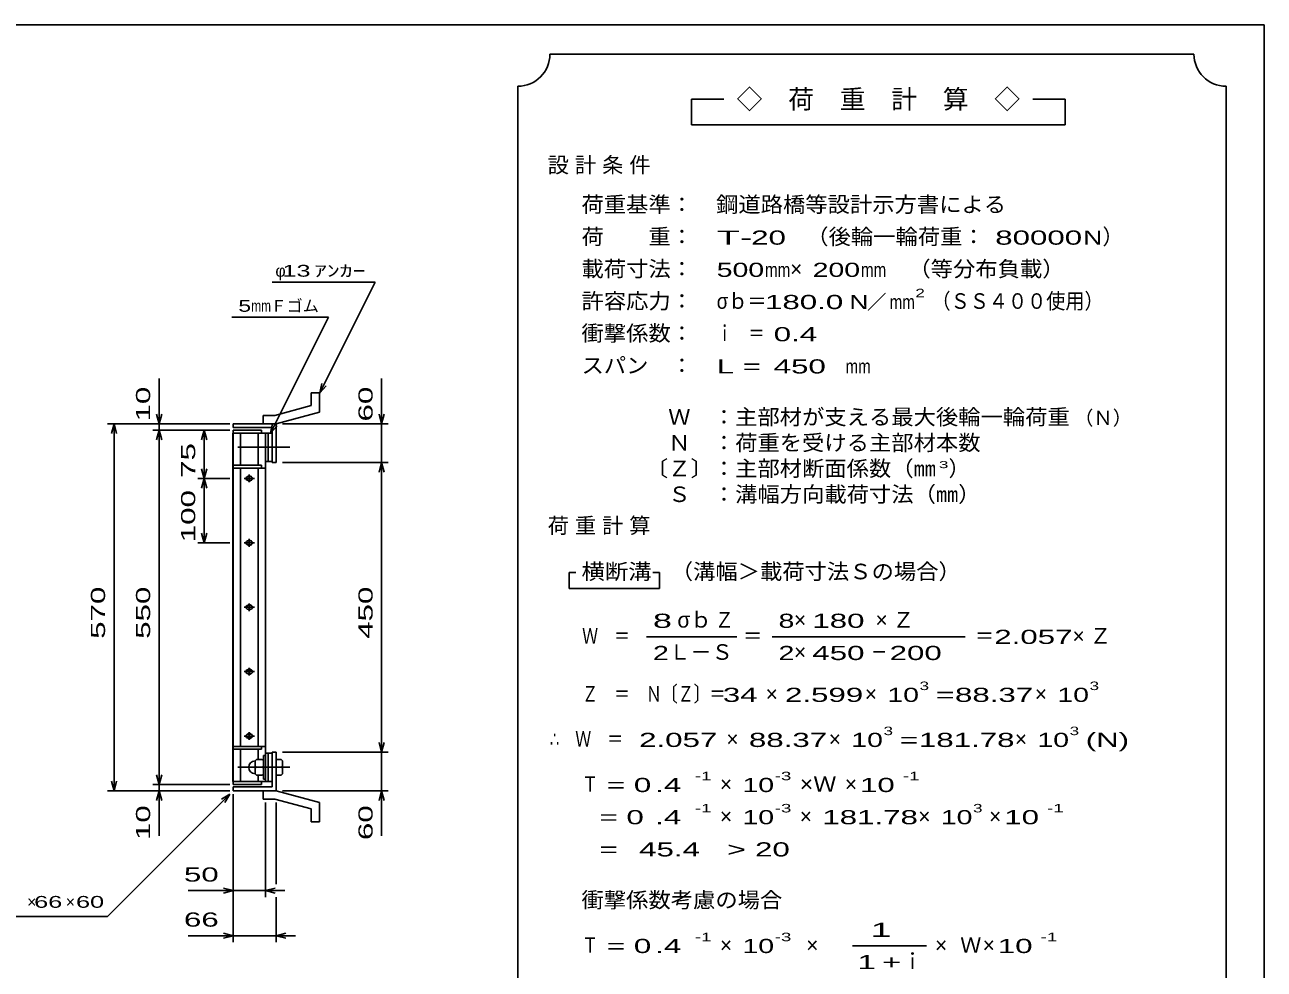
# Model space of a CAD drawing. Units: millimetres, scale not verified. Extents: x -1820 to 1731, y -1282 to 1054.
# Drawn here: x -194 to 1731, y -413 to 1054 of the extents above; entities that cross this region are included whole.
import ezdxf
from ezdxf.enums import TextEntityAlignment as Align

# ---------------------------------------------------------------- set-up
doc = ezdxf.new("R2010")
doc.units = ezdxf.units.MM
doc.header["$LTSCALE"] = 10
doc.linetypes.add('CHAIN', pattern=[18.5, 12, -1.5, 3.5, -1.5])
for name, color, linetype, lineweight in [('0_2', 150, 'Continuous', 25), ('16', 3, 'Continuous', 25), ('19', 6, 'Continuous', 25), ('22', 4, 'Continuous', 25), ('24', 2, 'Continuous', 25)]:
    doc.layers.add(name, color=color, linetype=linetype, lineweight=lineweight)
doc.styles.add('ベクトル', font='')
doc.styles.get('ベクトル').set_extended_font_data('ベクトル')

msp = doc.modelspace()

# ---------------------------------------------------------------- linework, layer by layer
at = {"layer": '0_2'}
for p, q in [((-1729, 1053.5), (1731, 1053.5)), ((1731, 1053.5), (1731, -1146.5))]:
    msp.add_line(p, q, dxfattribs=at)
at = {"layer": '16'}
for p, q in [((174, 424), (130, 424)), ((130, 424), (130, 419.5)), ((174, 419.5), (174, 424)), ((129.3, -121.5), (129.3, 419.5)), ((129.3, 419.5), (130, 419.5)), ((130, 419.5), (174, 419.5)), ((130, -121.5), (130, 419.5)), ((130, 419.5), (180, 419.5)), ((141.5, 369.5), (141.5, 419.5)), ((168.5, 369.5), (168.5, 419.5)), ((180, -121.5), (180, 419.5)), ((180, 419.5), (184.5, 419.5)), ((184.5, 375.5), (184.5, 419.5)), ((184.5, 419.5), (190.5, 419.5)), ((190.5, 375.5), (190.5, 419.5)), ((130, 369.5), (130, 365)), ((174, 369.5), (130, 369.5)), ((174, 365), (174, 369.5)), ((180, 375.5), (184.5, 375.5)), ((184.5, 375.5), (190.5, 375.5)), ((130, 365), (180, 365)), ((141.5, -67), (141.5, 365)), ((147, 349), (163, 349)), ((153, 352), (157, 352)), ((155, 343), (155, 355)), ((168.5, -67), (168.5, 365)), ((153, 346), (157, 346)), ((153, 252), (157, 252)), ((155, 243), (155, 255)), ((147, 249), (163, 249)), ((153, 246), (157, 246)), ((155, 143), (155, 155)), ((147, 149), (163, 149)), ((153, 152), (157, 152)), ((153, 146), (157, 146)), ((147, 49), (163, 49)), ((153, 52), (157, 52)), ((153, 46), (157, 46)), ((155, 43), (155, 55)), ((147, -51), (163, -51)), ((153, -48), (157, -48)), ((153, -54), (157, -54)), ((155, -57), (155, -45)), ((130, -71.5), (130, -67)), ((130, -67), (180, -67)), ((130, -71.5), (174, -71.5)), ((141.5, -121.5), (141.5, -71.5)), ((168.5, -86.5), (168.5, -71.5)), ((174, -71.5), (174, -67)), ((166, -87.5), (164, -89.5)), ((164, -109.5), (164, -89.5)), ((166, -87.5), (175, -87.5)), ((177, -89.5), (175, -87.5)), ((177, -118), (177, -81)), ((177, -81), (180, -81)), ((180, -77.5), (184.5, -77.5)), ((180, -118), (180, -81)), ((184.5, -121.5), (184.5, -77.5)), ((184.5, -77.5), (190.5, -77.5)), ((190.5, -121.5), (190.5, -77.5)), ((166, -99.5), (164, -97.5)), ((166, -99.5), (164, -101.5)), ((164, -109.5), (166, -111.5)), ((166, -99.5), (175, -99.5)), ((166, -111.5), (175, -111.5)), ((168.5, -121.5), (168.5, -112.5)), ((175, -99.5), (177, -97.5)), ((177, -101.5), (175, -99.5)), ((175, -111.5), (177, -109.5)), ((129.3, -121.5), (130, -121.5)), ((130, -121.5), (174, -121.5)), ((130, -126), (130, -121.5)), ((130, -121.5), (180, -121.5)), ((174, -126), (130, -126)), ((174, -121.5), (174, -126)), ((177, -118), (180, -118)), ((180, -121.5), (184.5, -121.5)), ((184.5, -121.5), (190.5, -121.5))]:
    msp.add_line(p, q, dxfattribs=at)
at = {"layer": '16', "linetype": 'CHAIN'}
for p, q in [((137, 397.5), (218, 397.5)), ((137, -99.5), (218, -99.5))]:
    msp.add_line(p, q, dxfattribs=at)
at = {"layer": '16'}
for centre, radius, start, end in [((153, 349), 3, 90, 270), ((155, 349), 4, 46.6, 133.4), ((157, 349), 3, 270, 90), ((155, 349), 4, 226.6, 313.4), ((153, 249), 3, 90, 270), ((155, 249), 4, 46.6, 133.4), ((157, 249), 3, 270, 90), ((155, 249), 4, 226.6, 313.4), ((153, 149), 3, 90, 270), ((155, 149), 4, 46.6, 133.4), ((155, 149), 4, 226.6, 313.4), ((157, 149), 3, 270, 90), ((153, 49), 3, 90, 270), ((155, 49), 4, 46.6, 133.4), ((155, 49), 4, 226.6, 313.4), ((157, 49), 3, 270, 90), ((153, -51), 3, 90, 270), ((155, -51), 4, 46.6, 133.4), ((155, -51), 4, 226.6, 313.4), ((157, -51), 3, 270, 90), ((164, -99.5), 10, 90, 270)]:
    msp.add_arc(centre, radius, start, end, dxfattribs=at)
at = {"layer": '19'}
for p, q in [((251.11, 482.12), (264.11, 482.12)), ((251.11, 462.1), (251.11, 482.12)), ((264.11, 452.12), (264.11, 482.12)), ((251.11, 462.1), (194.78, 447.01)), ((176.49, 447.01), (194.78, 447.01)), ((176.49, 434.01), (176.49, 447.01)), ((196.5, 434), (264.11, 452.12)), ((130, 428), (130, 434)), ((130, 434), (196.5, 434)), ((190.5, 428), (130, 428)), ((176.5, 434), (196.5, 434)), ((190.5, 374), (190.5, 428)), ((196.5, 434), (196.5, 374)), ((196.5, 374), (190.5, 374)), ((196.5, -76), (190.5, -76)), ((190.5, -76), (190.5, -130)), ((196.5, -136), (196.5, -76)), ((204.5, -87.5), (196.5, -87.5)), ((196.5, -87.5), (196.5, -111.5)), ((206.5, -89.5), (204.5, -87.5)), ((206.5, -109.5), (206.5, -89.5)), ((196.5, -99.5), (204.5, -99.5)), ((196.5, -111.5), (204.5, -111.5)), ((206.5, -97.5), (204.5, -99.5)), ((204.5, -99.5), (206.5, -101.5)), ((204.5, -111.5), (206.5, -109.5)), ((130, -130), (130, -136)), ((190.5, -130), (130, -130)), ((130, -136), (196.5, -136)), ((176.49, -149.01), (176.49, -136.01)), ((176.49, -149.01), (194.78, -149.01)), ((176.5, -136), (196.5, -136)), ((251.11, -164.1), (194.78, -149.01)), ((196.5, -136), (264.11, -154.12)), ((251.11, -184.12), (251.11, -164.1)), ((264.11, -184.12), (264.11, -154.12)), ((251.11, -184.12), (264.11, -184.12))]:
    msp.add_line(p, q, dxfattribs=at)
at = {"layer": '22'}
for p, q in [((190.5, 654), (350.5, 654)), ((264.5, 482), (350.5, 654)), ((128, 599.5), (278, 599.5)), ((188, 419.5), (278, 599.5)), ((15, 434), (15, 504)), ((360.5, 434), (360.5, 504)), ((264.5, 482), (267.5, 496.6)), ((264.5, 482), (274.5, 493)), ((15, 434), (11, 449)), ((19, 449), (15, 434)), ((360.5, 434), (356.5, 449)), ((360.5, 434), (364.5, 449)), ((-65, 434), (125, 434)), ((-59, 419), (-55, 434)), ((-51, 419), (-55, 434)), ((-55, -136), (-55, 434)), ((125, 434), (5, 434)), ((5, 424), (125, 424)), ((11, 409), (15, 424)), ((15, 434), (15, 424)), ((19, 409), (15, 424)), ((15, -126), (15, 424)), ((125, 424), (75, 424)), ((85, 424), (81, 409)), ((89, 409), (85, 424)), ((85, 424), (85, 349)), ((188, 419.5), (191, 434.1)), ((188, 419.5), (198, 430.5)), ((206.5, 434), (370.5, 434)), ((360.5, 374), (360.5, 434)), ((206.5, 374), (370.5, 374)), ((356.5, 359), (360.5, 374)), ((364.5, 359), (360.5, 374)), ((360.5, -76), (360.5, 374)), ((75, 349), (125, 349)), ((85, 349), (81, 364)), ((85, 349), (81, 334)), ((89, 364), (85, 349)), ((89, 334), (85, 349)), ((85, 349), (85, 249)), ((85, 249), (81, 264)), ((89, 264), (85, 249)), ((75, 249), (125, 249)), ((206.5, -76), (370.5, -76)), ((360.5, -76), (356.5, -61)), ((360.5, -76), (364.5, -61)), ((360.5, -136), (360.5, -76)), ((15, -126), (11, -111)), ((15, -126), (19, -111)), ((-55, -136), (-59, -121)), ((-55, -136), (-51, -121)), ((5, -126), (125, -126)), ((15, -136), (15, -126)), ((-65, -136), (125, -136)), ((-65, -331), (125, -141)), ((5, -136), (125, -136)), ((11, -151), (15, -136)), ((19, -151), (15, -136)), ((15, -206), (15, -136)), ((112, -149), (125, -141)), ((117, -154), (125, -141)), ((130, -301), (130, -141)), ((130, -371), (130, -141)), ((206.5, -136), (370.5, -136)), ((356.5, -151), (360.5, -136)), ((364.5, -151), (360.5, -136)), ((360.5, -206), (360.5, -136)), ((180, -301), (180, -154)), ((196.5, -281), (196.5, -154)), ((130, -291), (115, -287)), ((180, -291), (195, -287)), ((60, -291), (130, -291)), ((115, -295), (130, -291)), ((130, -291), (180, -291)), ((195, -295), (180, -291)), ((180, -291), (210, -291)), ((196.5, -371), (196.5, -301)), ((-265, -331), (-65, -331)), ((60, -361), (130, -361)), ((130, -361), (115, -357)), ((115, -365), (130, -361)), ((130, -361), (196.5, -361)), ((196.5, -361), (211.5, -357)), ((211.5, -365), (196.5, -361)), ((196.5, -361), (226.5, -361))]:
    msp.add_line(p, q, dxfattribs=at)
at = {"layer": '24', "color": 4}
for p, q in [((1621.83, 1008.01), (621.83, 1008.01)), ((571.83, 958.01), (571.83, -591.99)), ((1671.83, -591.99), (1671.83, 958.01)), ((891.83, 938.01), (841.83, 938.01)), ((841.83, 938.01), (841.83, 898.01)), ((1421.83, 938.01), (1371.83, 938.01)), ((1421.83, 898.01), (1421.83, 938.01)), ((841.83, 898.01), (1421.83, 898.01)), ((661.83, 203.01), (651.83, 203.01)), ((651.83, 203.01), (651.83, 178.01)), ((791.83, 203.01), (781.83, 203.01)), ((791.83, 178.01), (791.83, 203.01)), ((651.83, 178.01), (791.83, 178.01)), ((771.83, 103.01), (911.83, 103.01)), ((966.83, 103.01), (1266.83, 103.01)), ((1091.83, -376.99), (1206.83, -376.99))]:
    msp.add_line(p, q, dxfattribs=at)
for centre, start, end in [((571.83, 1008.01), 270, 0), ((1671.83, 1008.01), 180, 270)]:
    msp.add_arc(centre, 50, start, end, dxfattribs=at)

# ---------------------------------------------------------------- texts
at = {"layer": '22', "color": 2, "style": 'ベクトル'}
for s, p in [('φ', (195.5, 671.5)), ('Ｆゴム', (188, 617)), ('×', (-190, -308.5)), ('×', (-130, -308.5))]:
    msp.add_text(s, height=18.33, dxfattribs=at).set_placement(p, align=Align.MIDDLE_LEFT)
for s, height, width, p in [(' 13 ', 18.33, 1.6, (195.5, 671.5)), ('ｱﾝｶｰ', 18.33, 1.6, (255.5, 671.5)), ('5', 18.33, 1.45, (138, 617)), ('mm', 18.33, 0.75, (158, 617)), (' 50 ', 21.99, 1.65, (40, -266)), (' 66 ', 18.33, 1.6, (-190, -308.5)), (' 60 ', 18.33, 1.6, (-125, -308.5)), (' 66 ', 21.99, 1.65, (40, -336))]:
    msp.add_text(s, height=height, dxfattribs=dict(at, width=width)).set_placement(p, align=Align.MIDDLE_LEFT)
at = {"layer": '22', "color": 2, "style": 'ベクトル', "width": 1.65}
for s, p in [(' 10 ', (-10, 424)), (' 60 ', (335.5, 424)), (' 75 ', (60, 336.5)), (' 100 ', (60, 236.5)), (' 570 ', (-80, 86.5)), (' 550 ', (-10, 86.5)), (' 450 ', (335.5, 86.5)), (' 10 ', (-10, -226)), (' 60 ', (335.5, -226))]:
    msp.add_text(s, height=21.99, rotation=90, dxfattribs=at).set_placement(p, align=Align.MIDDLE_LEFT)
at = {"layer": '24', "style": 'ベクトル'}
for s, height, p in [('◇\u3000荷\u3000重\u3000計\u3000算\u3000◇', 29.33, (911.83, 938.01)), ('）', 24.19, (1479.83, 724.51)), ('×', 24.19, (994.83, 674.51)), ('／', 21.99, (1114.33, 623.01)), ('（Ｎ）', 21.99, (1435.83, 443.01)), ('）', 24.19, (1240.83, 364.51)), ('σｂ', 24.19, (819.83, 129.51)), ('×', 24.19, (1000.83, 129.51)), ('Ｌ－Ｓ', 24.19, (806.83, 79.51)), ('×', 24.19, (1000.83, 79.51)), ('×', 24.19, (956.83, 14.51)), ('×', 24.19, (1110.83, 14.51)), ('×', 24.19, (1374.83, 14.51)), ('×', 24.19, (895.83, -55.49)), ('×', 24.19, (1054.83, -55.49)), ('×', 24.19, (1343.83, -55.49)), ('×', 24.19, (885.83, -125.49)), ('×', 24.19, (1079.83, -125.49)), ('×', 24.19, (885.83, -175.49)), ('×', 24.19, (1009.83, -175.49)), ('×', 24.19, (1193.83, -175.49)), ('×', 24.19, (1303.83, -175.49)), ('Ｗ', 24.19, (1258.83, -375.49)), ('×', 24.19, (885.83, -375.49)), ('×', 24.19, (1019.83, -375.49)), ('×', 24.19, (1219.83, -375.49)), ('×', 24.19, (1293.83, -375.49)), ('ｉ', 24.19, (1168.33, -400.49))]:
    msp.add_text(s, height=height, dxfattribs=at).set_placement(p, align=Align.MIDDLE_LEFT)
for s, height, width, p in [('荷重基準：\u3000', 24.19, 1.05, (670.83, 774.51)), ('鋼道路橋等設計示方書による', 24.19, 1.05, (879.83, 774.51)), ('荷\u3000\u3000重：\u3000', 24.19, 1.05, (670.83, 724.51)), ('T-', 21.99, 2, (880.83, 723.01)), (' 20 ', 21.99, 1.65, (920.83, 723.01)), ('（後輪一輪荷重：', 24.19, 1.05, (1019.83, 724.51)), (' 80000', 21.99, 1.65, (1299.83, 723.01)), ('N', 21.99, 1.4, (1449.83, 723.01)), ('載荷寸法：\u3000', 24.19, 1.05, (670.83, 674.51)), ('500', 21.99, 1.5, (880.83, 673.01)), ('mm', 21.99, 0.8, (955.83, 673.01)), ('200', 21.99, 1.5, (1029.83, 673.01)), ('mm', 21.99, 0.8, (1104.83, 673.01)), ('\u3000（等分布負載）', 24.19, 1.05, (1143.83, 674.51)), ('許容応力：\u3000', 24.19, 1.05, (670.83, 624.51)), ('σｂ＝', 24.19, 0.9, (880.83, 624.51)), ('2', 13.2, 1.5, (1189.33, 637.01)), ('（ＳＳ４００使用）', 24.19, 0.9, (1214.33, 624.51)), ('180.0', 21.99, 1.65, (955.83, 623.01)), ('N', 21.99, 1.4, (1086.83, 623.01)), ('mm', 21.99, 0.8, (1149.33, 623.01)), ('衝撃係数：\u3000', 24.19, 1.05, (670.83, 574.51)), ('ｉ\u3000＝', 24.19, 0.75, (880.83, 574.51)), (' 0.4', 21.99, 1.65, (955.83, 573.01)), ('スパン\u3000：\u3000', 24.19, 1.05, (670.83, 524.51)), ('L =', 21.99, 1.65, (880.83, 523.01)), (' 450 ', 21.99, 1.65, (955.83, 523.01)), ('mm', 21.99, 0.8, (1080.83, 523.01)), ('\u3000Ｗ\u3000：主部材が支える最大後輪一輪荷重', 24.19, 1.05, (770.83, 444.51)), ('\u3000Ｎ\u3000：荷重を受ける主部材本数', 24.19, 1.05, (770.83, 404.51)), ('〔Ｚ〕：主部材断面係数（㎜', 24.19, 1.05, (770.83, 364.51)), ('3', 11, 1.8, (1225.83, 370.51)), ('\u3000Ｓ\u3000：溝幅方向載荷寸法（㎜）', 24.19, 1.05, (770.83, 324.51)), ('横断溝', 24.19, 1.1, (670.83, 204.51)), ('\u3000（溝幅＞載荷寸法Ｓの場合）', 24.19, 1.05, (774.83, 204.51)), ('8', 21.99, 1.8, (781.83, 128.01)), ('Ｚ', 24.19, 0.9, (877.83, 129.51)), ('8', 21.99, 1.5, (976.83, 128.01)), (' 180 ', 21.99, 1.65, (1015.83, 128.01)), ('Ｗ\u3000＝', 24.19, 0.75, (671.83, 104.51)), ('＝', 24.19, 0.9, (921.83, 104.51)), ('＝', 24.19, 0.9, (1281.83, 104.51)), ('2.057', 21.99, 1.65, (1311.83, 103.01)), ('2', 21.99, 1.5, (781.83, 78.01)), ('2', 21.99, 1.5, (976.83, 78.01)), (' 450 ', 21.99, 1.65, (1015.83, 78.01)), ('－', 24.19, 0.75, (1120.83, 79.51)), (' 200 ', 21.99, 1.65, (1135.83, 78.01)), ('Ｚ\u3000＝\u3000Ｎ〔Ｚ〕＝', 24.19, 0.75, (671.83, 14.51)), (' 34 ', 21.99, 1.65, (876.83, 13.01)), ('2.599', 21.99, 1.65, (986.83, 13.01)), ('10', 21.99, 1.5, (1145.83, 13.01)), ('3', 13.2, 1.5, (1195.83, 27.01)), ('88.37', 21.99, 1.65, (1250.83, 13.01)), ('10', 21.99, 1.5, (1409.83, 13.01)), ('3', 13.2, 1.5, (1459.83, 27.01)), ('=', 21.99, 1.7, (1220.83, 13.01)), ('3', 13.2, 1.5, (1139.83, -42.99)), ('3', 13.2, 1.5, (1428.83, -42.99)), ('∴\u3000Ｗ\u3000＝', 24.19, 0.75, (621.83, -55.49)), (' 2.057', 21.99, 1.65, (746.83, -56.99)), ('88.37', 21.99, 1.65, (930.83, -56.99)), ('10', 21.99, 1.5, (1089.83, -56.99)), ('=', 21.99, 1.7, (1164.83, -56.99)), ('181.78', 21.99, 1.65, (1194.83, -56.99)), ('10', 21.99, 1.5, (1378.83, -56.99)), ('(N)', 21.99, 1.65, (1453.83, -56.99)), ('Ｔ', 24.19, 0.75, (671.83, -125.49)), ('-1', 13.2, 1.65, (846.83, -112.99)), ('-3', 13.2, 1.65, (970.83, -112.99)), ('×Ｗ', 24.19, 1.1, (1009.83, -125.49)), ('-1', 13.2, 1.65, (1169.83, -112.99)), (' = 0', 21.99, 1.65, (696.83, -126.99)), (' .4 ', 21.99, 1.65, (771.83, -126.99)), ('10', 21.99, 1.5, (920.83, -126.99)), (' 10 ', 21.99, 1.65, (1089.83, -126.99)), ('  = 0', 21.99, 1.65, (671.83, -176.99)), (' .4 ', 21.99, 1.65, (771.83, -176.99)), ('-1', 13.2, 1.65, (846.83, -162.99)), ('10', 21.99, 1.5, (920.83, -176.99)), ('-3', 13.2, 1.65, (970.83, -162.99)), ('181.78', 21.99, 1.65, (1044.83, -176.99)), ('10', 21.99, 1.5, (1228.83, -176.99)), ('3', 13.2, 1.5, (1278.83, -162.99)), (' 10 ', 21.99, 1.65, (1313.83, -176.99)), ('-1', 13.2, 1.65, (1393.83, -162.99)), ('  =', 21.99, 1.65, (671.83, -226.99)), (' 45.4', 21.99, 1.65, (746.83, -226.99)), ('>', 21.99, 1.7, (896.83, -226.99)), (' 20 ', 21.99, 1.65, (926.83, -226.99)), ('衝撃係数考慮の場合', 24.19, 1.05, (670.83, -305.49)), ('Ｔ', 24.19, 0.75, (671.83, -375.49)), (' = 0', 21.99, 1.65, (696.83, -376.99)), ('-1', 13.2, 1.65, (846.83, -362.99)), ('10', 21.99, 1.5, (920.83, -376.99)), ('-3', 13.2, 1.65, (970.83, -362.99)), (' 10 ', 21.99, 1.65, (1303.83, -376.99)), ('-1', 13.2, 1.65, (1383.83, -362.99)), (' .4 ', 21.99, 1.65, (771.83, -376.99))]:
    msp.add_text(s, height=height, dxfattribs=dict(at, width=width)).set_placement(p, align=Align.MIDDLE_LEFT)
at = {"layer": '24', "attachment_point": 4, "style": 'ベクトル'}
for s, insert, char_height in [('\\T1.28;設計条件', (618.33, 834.51), 24.19), ('\\T1.28;荷重計算', (618.33, 274.51), 24.19), ('\\T1.42;×Ｚ', (1127.33, 129.51), 24.19), ('\\T1.42;×Ｚ', (1433.33, 104.51), 24.19), ('\\T1.25;\\W2;\\~1\\~', (1099.33, -351.99), 21.99), ('\\T1.33;\\W1.75;1+', (1099.33, -401.99), 21.99)]:
    msp.add_mtext(s, dxfattribs=dict(at, insert=insert, char_height=char_height))

doc.saveas('drawing.dxf')
